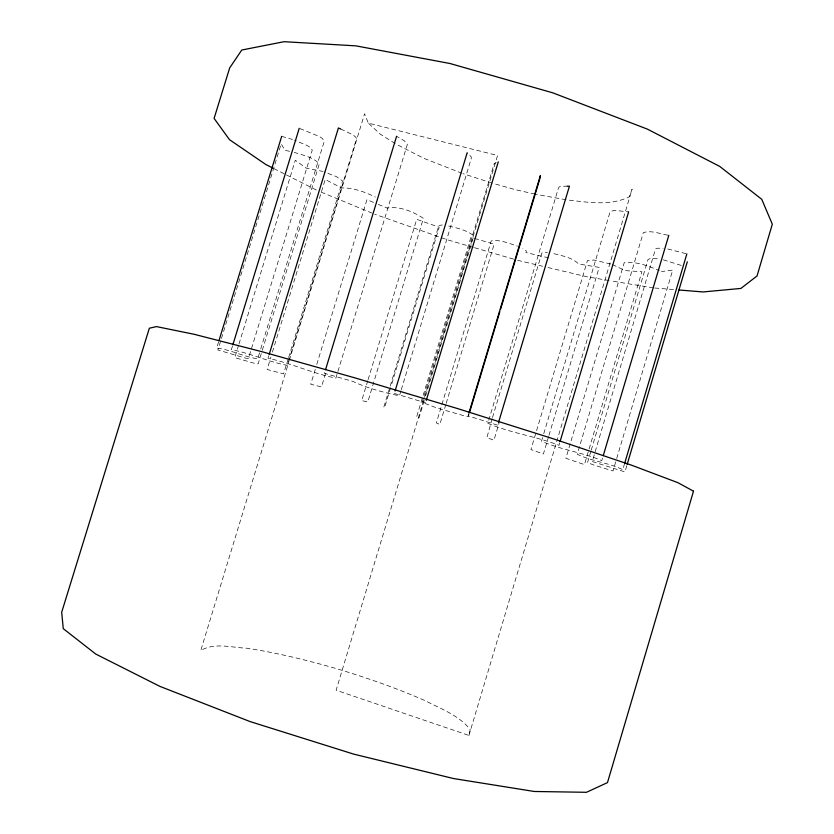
<?xml version="1.0" encoding="UTF-8"?>
<svg xmlns="http://www.w3.org/2000/svg" width="834" height="834" viewBox="0 0 834 834"><rect width="100%" height="100%" fill="white"/><g stroke="black" fill="none" stroke-linecap="round" stroke-linejoin="round"><path stroke-width="0.63" stroke-dasharray="4.17 3.13" d="M289.335 360.33L364.594 113.747L368.347 123.151L497.564 155.478L336.123 690.208L468.958 735.442L470.199 729.531C458.773 715.186 440.779 708.827 425.006 700.602C396.129 687.946 366.303 677.615 336.123 668.545C306.703 660.111 276.951 652.772 246.676 648.195C231.623 647.643 214.588 642.253 200.765 650.51L288.95 361.581M590.868 451.392L587.522 462.609L593.704 464.997L613.011 470.949L616.347 459.722M591.233 450.141L648.008 259.499L650.833 258.3L658.349 258.884M602.523 458.095L601.783 460.587C582.33 452.341 560.802 449.787 541.516 441.165L543.382 434.921M616.722 458.471L672.704 270.08L661.456 271.561M624.635 463.412L622.779 469.657C608.434 462.661 591.462 461.202 577.243 454.228L643.285 232.665C651.594 229.903 660.559 234.156 668.795 235.334M626.782 465.695L624.937 471.908L592.234 461.536L655.305 249.679L655.826 248.72L657.755 248.188L663.093 248.323M543.758 433.68L610.123 211.69L614.168 210.335L628.638 211.878M548.616 436.568L543.403 453.988L530.935 449.536L587.47 260.583L593.902 260.031L611.114 264.117M548.981 435.327L599.166 267.391L578.608 263.961C571.79 257.153 561.407 255.757 552.462 253.255M468.958 735.442L632.109 189.13L629.295 196.814C610.113 206.259 587.761 202.224 567.339 199.952M559.687 442.802L558.947 445.304C535.803 436.245 510.7 433.138 487.827 423.276L558.467 188.025L559.26 186.879L561.584 186.232L567.183 186.211M445.815 404.573L439.82 424.464L436.349 422.932L491.216 240.922C500.066 239.306 509.157 243.507 517.528 246.145M446.19 403.333L494.155 244.164L474.536 238.43M468.833 413.362L468.082 415.853L497.71 425.194L498.451 422.702M469.052 414.029L468.301 416.52L463.537 415.624L436.505 407.847L422.15 402.363L494.291 163.433L496.293 162.63M492.154 418.71L486.879 437.683L493.937 440.237L499.149 422.869M492.529 417.459L541.923 252.931L547.354 252.473M367.763 380.742L361.737 400.601L367.794 401.978L423.391 218.352C413.278 211.586 399.33 205.883 387.164 208.093L377.656 204.132M368.138 379.501L416.708 219.363L439.195 227.223L390.958 386.549M390.573 387.789L384.547 407.711L383.828 407.148L438.84 225.461L442.312 224.972M400.946 390.885L399.434 395.858C383.619 392.46 367.346 388.217 352.74 381.346L324.436 373.351L325.187 370.869M401.321 389.634L471.325 158.21L471.127 156.74L467.144 152.841M424.245 400.518L418.991 417.897L416.468 417.469L470.856 237.356L473.316 238.076M425.736 395.545L473.806 235.834C466.477 229.892 456.594 227.963 447.597 225.743M288.283 358.808L283.529 373.861L267.12 369.483L270.914 357.067M288.658 357.567L342.555 181.009L336.394 176.6L323.946 171.814M315.262 369.368L310.738 384.234L321.455 386.924L326.428 370.661M316.774 364.416L366.96 199.66L376.468 203.632M218.612 341.815L216.694 348.039C230.591 349.634 243.684 356.775 257.706 358.808L260.375 350.103M232.509 345.964L231.362 349.696C250.461 353.168 268.204 361.873 287.323 365.344L356.264 139.507L356.493 138.298L355.242 136.651L352.553 134.66L340.679 128.968M238.607 345.213L234.802 357.619L253.223 362.978L258.123 363.916L261.928 351.489M238.993 343.973L295.288 160.274L306.193 168.134L322.716 171.408M260.75 348.862L324.228 141.394L322.414 138.496L319.464 136.536L299.239 128.3M262.303 350.249L319.307 163.912C313.094 157 302.773 155.28 294.266 152.341M268.777 355.743L268.016 358.234C291.108 363.176 312.667 373.517 335.873 378.083L407.367 144.355L404.302 140.8L396.577 136.286M272.426 352.104L325.197 179.477L341.575 187.952C353.376 187.598 364.875 191.976 375.352 197.043M653.502 287.907L610.415 280.797M654.773 288.011L675.102 289.669M566.098 199.753L536.335 194.405M667.753 248.97L686.851 253.901M609.154 280.578L586.344 276.627L547.604 267.433M289.606 151.319L284.957 150.297L281.183 143.823L217.914 349.988L245.832 358.193L248.438 358.557L312.27 150.089L309.894 147.222L306.787 145.335L294.548 140.185M535.094 194.124L515.276 189.672L493.269 183.428M548.657 257.883L525.973 252.556L526.337 251.003L522.845 248.469M517.612 260.323L542.611 266.255M663.28 259.812L683.4 266.109M492.05 183.084L463.245 173.722M281.683 136.349L292.421 139.445M473.295 247.364L447.451 239.806L374.727 214.223M474.525 247.719L513.921 259.238M394.326 393.46L425.559 402.801M462.046 173.305L423.953 158.366L396.213 144.209M612.312 264.503L625.104 270.602L641.899 271.748L584.457 464.601L565.879 458.293L624.134 263.002L625.031 262.324C636.884 261.668 648.602 265.942 659.329 270.612M321.111 192.101L373.538 213.733M273.896 168.583L285.374 174.389M286.531 174.963L317.535 190.632M395.16 143.542L380.367 134.232L368.347 123.151"/><path stroke-width="1.25" d="M540.088 177.402L540.369 175.557L469.208 412.121M603.263 455.614L668.795 235.334M624.635 463.412L686.851 253.901M627.147 464.455L687.32 261.782M560.062 441.551L628.638 211.878M469.427 412.778L499.806 311.76M500.556 309.268L539.952 178.32M498.451 422.702L569.424 186.201L567.183 186.211M395.087 390.969L467.144 152.841M426.31 400.32L498.294 161.838M325.562 369.629L396.577 136.286M218.988 340.564L281.683 136.349M232.884 344.723L299.239 128.3M269.163 354.502L338.416 127.967L340.679 128.968M678.907 289.982L703.052 291.952L740.894 288.428L757.032 275.971L772.315 224.21L761.755 199.316L719.773 166.435L647.413 129.134L552.692 92.803L449.933 63.499L355.837 45.849L284.05 41.7L241.766 50.019L229.673 67.94L214.098 118.407L229.486 139.664L265.858 164.527L272.749 168.009M693.502 491.184L607.475 782.615L586.458 792.3L534.26 791.476L453.446 778.529L353.585 754.092L250.117 721.587L159.899 686.382L95.712 654.033L63.269 628.659L61.685 612.25L149.349 328.221L156.448 326.594L194.072 334.267L262.251 351.781L354.513 377.76L457.616 408.587L554.777 439.278L631.15 465.038L677.979 482.709L693.502 491.184"/></g></svg>
